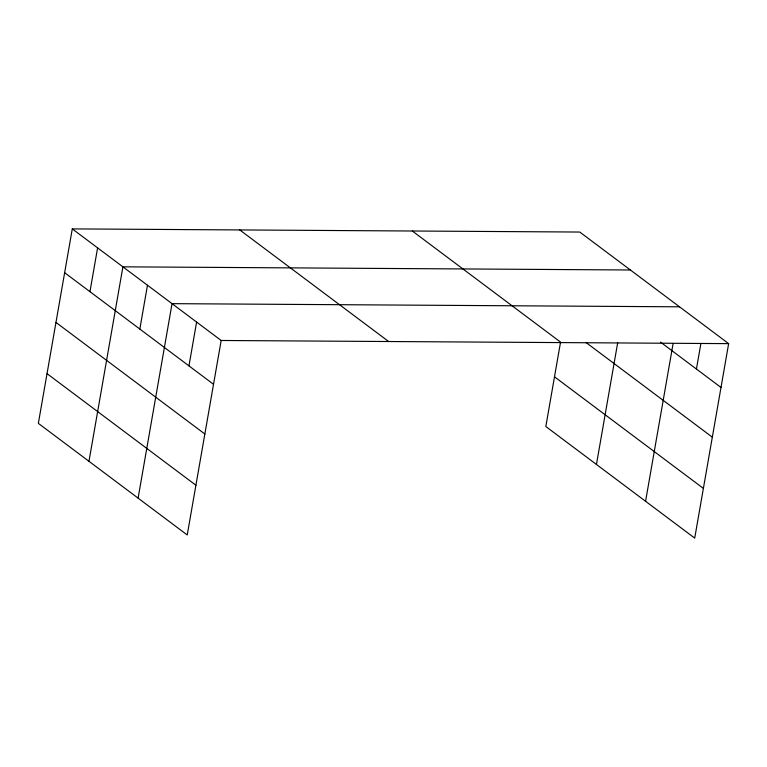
<?xml version="1.0" encoding="UTF-8"?>
<svg xmlns="http://www.w3.org/2000/svg" width="767" height="767" viewBox="0 0 767 767"><rect width="100%" height="100%" fill="white"/><g stroke="black" fill="none" stroke-linecap="round" stroke-linejoin="round"><path stroke-width="1.15" d="M72.29 228.892L38.35 423.365L187.234 534.954L221.174 340.481L72.29 228.892L579.766 232.046L728.65 343.635L694.71 538.108L545.826 426.519L560.389 343.041M89.96 291.671L97.601 247.856M88.972 461.303L122.912 266.83L630.388 269.984M139.834 329.062L147.475 285.238M138.098 498.128L172.048 303.655L679.514 306.81M188.96 365.878L196.611 322.063M596.448 464.466L617.694 342.705M645.574 501.292L673.081 343.712M696.436 369.042L700.865 343.674M221.174 340.481L728.65 343.635M660.531 342.13L720.999 387.45M585.94 342.446L712.322 437.171M412.301 231.001L561.185 342.59M554.503 376.808L703.387 488.397M239.755 229.927L388.639 341.516M64.649 272.707L213.533 384.296M55.972 322.428L204.856 434.007M47.027 373.644L195.911 485.233"/></g></svg>
